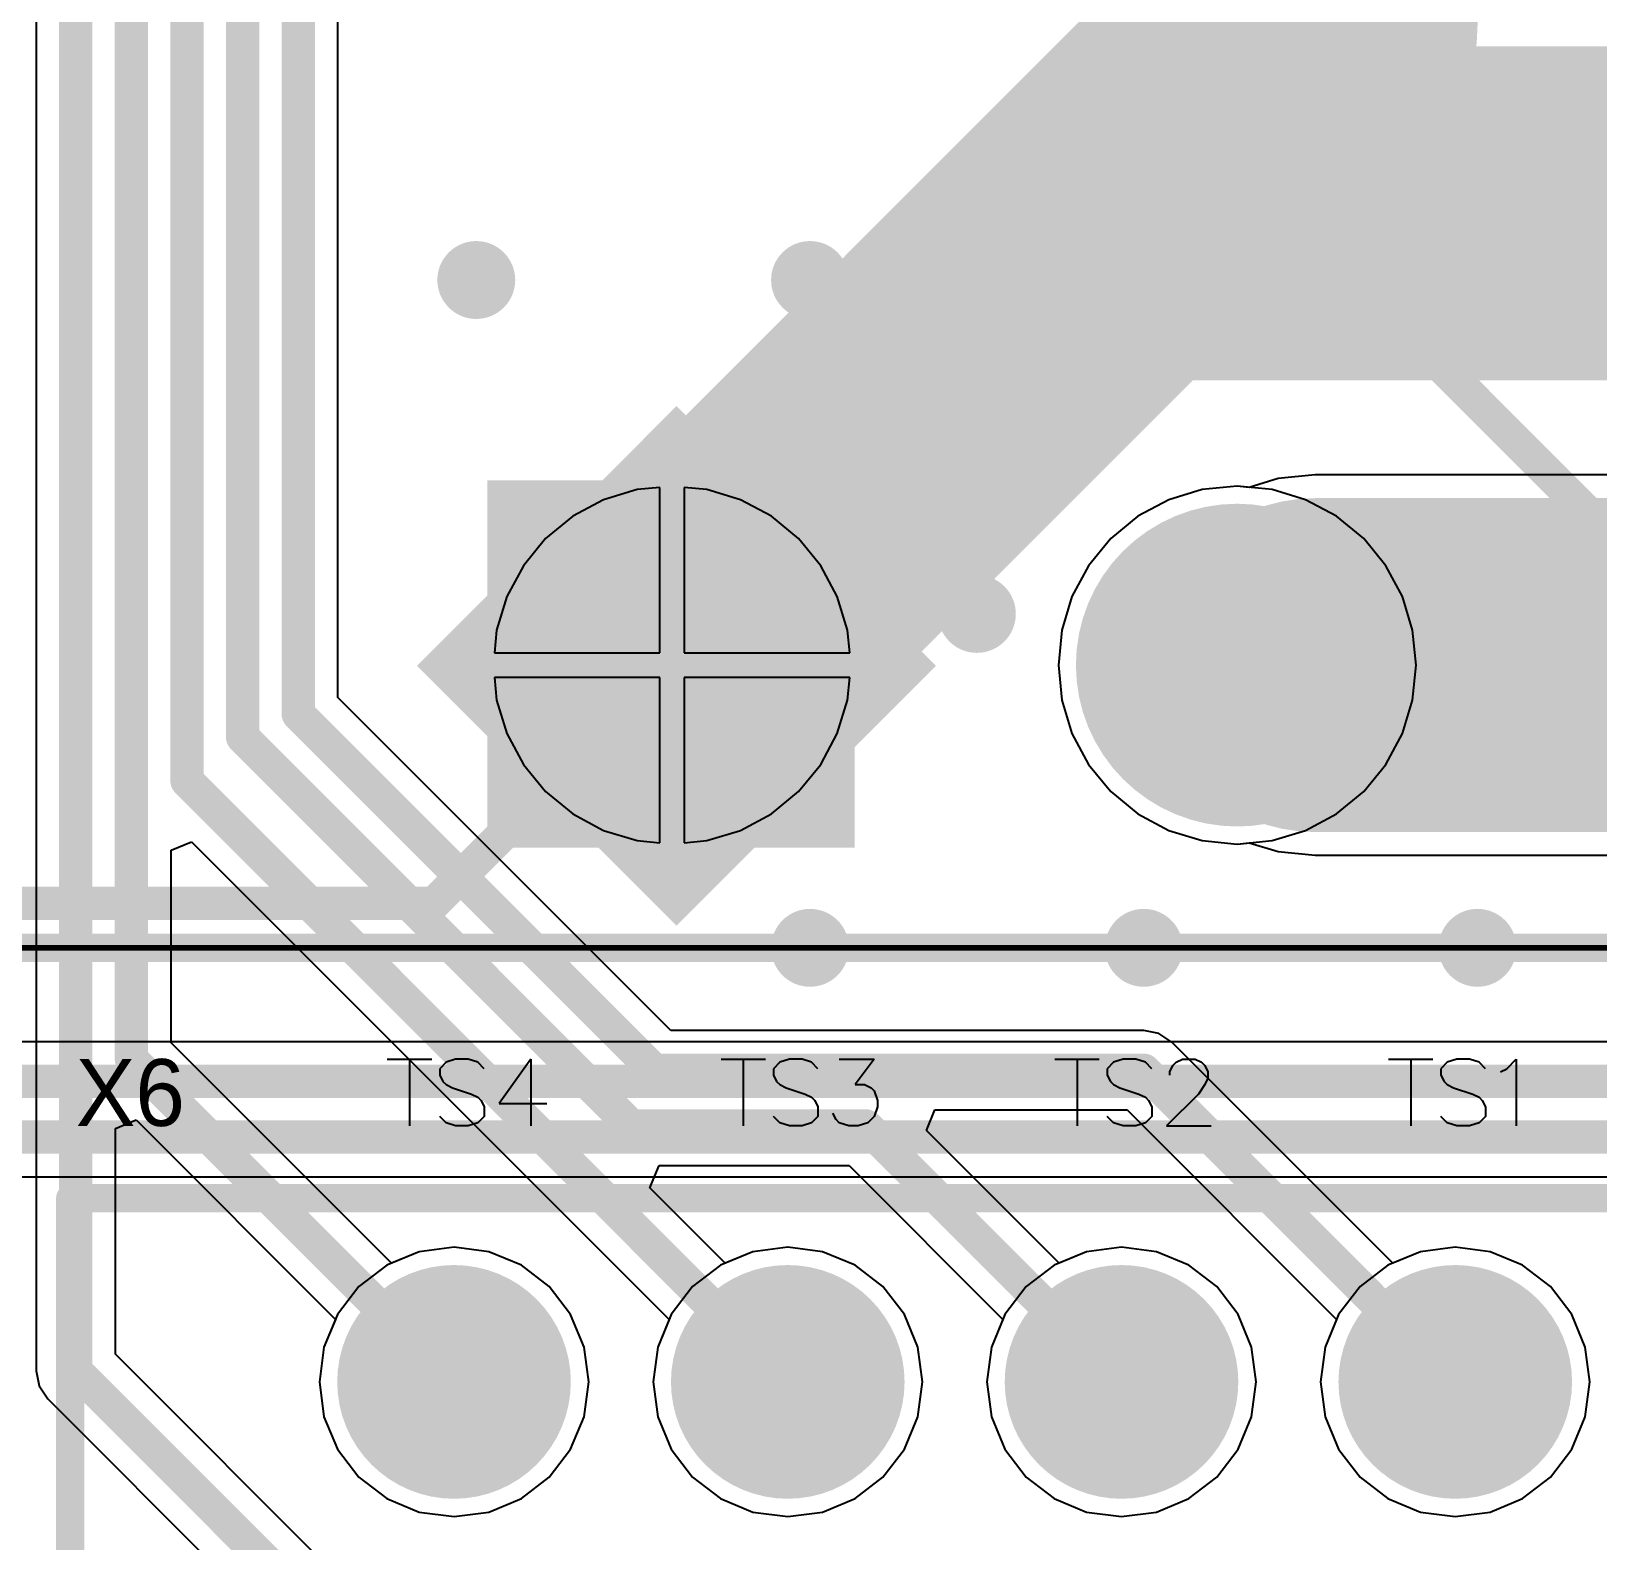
# Model space of a CAD drawing. Header units: millimetres. Extents: x 59 to 152, y 30 to 146.
# Drawn here: x 79 to 93.08, y 50.67 to 64.23 of the extents above; entities that cross this region are included whole.
import ezdxf

# ---------------------------------------------------------------- set-up
doc = ezdxf.new("R2010")
doc.units = ezdxf.units.MM
for name, color, linetype in [('BottomLayer', 5, 'Continuous'), ('BottomSolder', 6, 'Continuous'), ('Mechanical1', 6, 'Continuous'), ('Mechanical15', 56, 'Continuous'), ('Mechanical2', 216, 'Continuous'), ('MultiLayer', 9, 'Continuous'), ('PadHoleLayer', 156, 'Continuous'), ('TopLayer', 1, 'Continuous'), ('TopOverlay', 2, 'Continuous'), ('TopSolder', 216, 'Continuous'), ('ViaHoleLayer', 16, 'Continuous')]:
    doc.layers.add(name, color=color, linetype=linetype)

# ---------------------------------------------------------------- blocks, each defined once
blk = doc.blocks.new('DCDC_1_1_237')
at = {"layer": 'BottomLayer', "const_width": 1.39999974}
for points in [[(-10.8599986, 2.54, 1), (-9.4600014, 2.54, 1)], [(-10.8599986, -2.54, 1), (-9.4600014, -2.54, 1)]]:
    blk.add_lwpolyline(points, format="xyb", close=True, dxfattribs=at)
at = {"layer": 'BottomSolder', "const_width": 1.44999964}
for points in [[(-10.88499982, 2.54, 1), (-9.43500018, 2.54, 1)], [(-10.88499982, -2.54, 1), (-9.43500018, -2.54, 1)]]:
    blk.add_lwpolyline(points, format="xyb", close=True, dxfattribs=at)
at = {"layer": 'Mechanical1', "const_width": 0.0499999}
blk.add_lwpolyline([(-12.7, 12.7), (-12.7, -12.7)], dxfattribs=at)
at = {"layer": 'Mechanical15', "const_width": 0.0499999}
blk.add_lwpolyline([(-12.7, 12.7), (-12.7, -12.7)], dxfattribs=at)
at = {"layer": 'Mechanical2', "const_width": 0.0499999}
blk.add_lwpolyline([(-12.7, 12.7), (-12.7, -12.7)], dxfattribs=at)
at = {"layer": 'MultiLayer', "const_width": 1.39999974}
for points in [[(-10.8599986, 2.54, 1), (-9.4600014, 2.54, 1)], [(-10.8599986, -2.54, 1), (-9.4600014, -2.54, 1)]]:
    blk.add_lwpolyline(points, format="xyb", close=True, dxfattribs=at)
at = {"layer": 'PadHoleLayer', "const_width": 0.7499985}
for points in [[(-10.53500052, 2.54, 1), (-9.78499948, 2.54, 1)], [(-10.53500052, -2.54, 1), (-9.78499948, -2.54, 1)]]:
    blk.add_lwpolyline(points, format="xyb", close=True, dxfattribs=at)
at = {"layer": 'TopLayer', "const_width": 1.39999974}
for points in [[(-10.8599986, 2.54, 1), (-9.4600014, 2.54, 1)], [(-10.8599986, -2.54, 1), (-9.4600014, -2.54, 1)]]:
    blk.add_lwpolyline(points, format="xyb", close=True, dxfattribs=at)
at = {"layer": 'TopOverlay', "const_width": 0.254}
blk.add_lwpolyline([(-12.7, 12.7), (-12.7, -12.7)], dxfattribs=at)
at = {"layer": 'TopSolder', "const_width": 1.44999964}
for points in [[(-10.88499982, 2.54, 1), (-9.43500018, 2.54, 1)], [(-10.88499982, -2.54, 1), (-9.43500018, -2.54, 1)]]:
    blk.add_lwpolyline(points, format="xyb", close=True, dxfattribs=at)
blk = doc.blocks.new('M_____F___8_325')
at = {"layer": 'BottomLayer', "const_width": 1.00000054}
for points in [[(-5.00000016, 0, 1), (-4.00000216, 0, 1)], [(-1.99999854, 0, 1), (-1.00000054, 0, 1)], [(1.00000054, 0, 1), (1.99999854, 0, 1)], [(3.99999962, 0, 1), (4.999997619999999, 0, 1)]]:
    blk.add_lwpolyline(points, format="xyb", close=True, dxfattribs=at)
at = {"layer": 'BottomSolder', "const_width": 1.05000044}
for points in [[(-5.02500138, 0, 1), (-3.97500094, 0, 1)], [(-2.02499976, 0, 1), (-0.9749993199999999, 0, 1)], [(0.9749993199999999, 0, 1), (2.02499976, 0, 1)], [(3.9749984, 0, 1), (5.024998839999999, 0, 1)]]:
    blk.add_lwpolyline(points, format="xyb", close=True, dxfattribs=at)
at = {"layer": 'MultiLayer', "const_width": 1.00000054}
for points in [[(-5.00000016, 0, 1), (-4.00000216, 0, 1)], [(-1.99999854, 0, 1), (-1.00000054, 0, 1)], [(1.00000054, 0, 1), (1.99999854, 0, 1)], [(3.99999962, 0, 1), (4.999997619999999, 0, 1)]]:
    blk.add_lwpolyline(points, format="xyb", close=True, dxfattribs=at)
at = {"layer": 'PadHoleLayer', "const_width": 0.7999984}
for points in [[(-4.90000036, 0, 1), (-4.10000196, 0, 1)], [(-1.89999874, 0, 1), (-1.10000034, 0, 1)], [(1.10000034, 0, 1), (1.89999874, 0, 1)], [(4.09999942, 0, 1), (4.899997819999999, 0, 1)]]:
    blk.add_lwpolyline(points, format="xyb", close=True, dxfattribs=at)
at = {"layer": 'TopLayer', "const_width": 1.00000054}
for points in [[(-5.00000016, 0, 1), (-4.00000216, 0, 1)], [(-1.99999854, 0, 1), (-1.00000054, 0, 1)], [(1.00000054, 0, 1), (1.99999854, 0, 1)], [(3.99999962, 0, 1), (4.999997619999999, 0, 1)]]:
    blk.add_lwpolyline(points, format="xyb", close=True, dxfattribs=at)
at = {"layer": 'TopOverlay', "const_width": 0.254}
for points in [[(-7.94999934, -11.99999886), (-7.94999934, 1.64999924)], [(-7.94999934, 1.64999924), (7.799999639999999, 1.64999924)]]:
    blk.add_lwpolyline(points, dxfattribs=at)
at = {"layer": 'TopOverlay', "const_width": 0.127}
blk.add_lwpolyline([(-8.01349934, 1.64999924, 1), (-7.886499339999999, 1.64999924, 1)], format="xyb", close=True, dxfattribs=at)
blk.add_lwpolyline([(-8.01349934, 1.64999924, 1), (-7.886499339999999, 1.64999924, 1)], format="xyb", close=True, dxfattribs=at)
at = {"layer": 'TopSolder', "const_width": 1.05000044}
for points in [[(-5.02500138, 0, 1), (-3.97500094, 0, 1)], [(-2.02499976, 0, 1), (-0.9749993199999999, 0, 1)], [(0.9749993199999999, 0, 1), (2.02499976, 0, 1)], [(3.9749984, 0, 1), (5.024998839999999, 0, 1)]]:
    blk.add_lwpolyline(points, format="xyb", close=True, dxfattribs=at)

msp = doc.modelspace()

# ---------------------------------------------------------------- linework, layer by layer
at = {"layer": 'BottomLayer'}
for p, q in [((81.75685706, 58.24781594), (81.75685706, 70.52132707999999)), ((79.04314391999999, 69.5450857), (79.04314391999999, 52.19999974)), ((84.65000341999999, 60.13690792), (84.44634622, 60.11684954)), ((84.65000341999999, 58.649997), (84.65000341999999, 60.13690792)), ((85.0736551, 60.11684954), (84.87000298, 60.13690792)), ((84.87000298, 60.13690792), (84.87000298, 58.649997)), ((89.84000066, 60.14774102), (89.52634622, 60.11684954)), ((90.1536551, 60.11684954), (89.84000066, 60.14774102)), ((84.14474408, 60.02535873999999), (83.8667868, 59.87678652)), ((84.44634622, 60.11684954), (84.14474408, 60.02535873999999)), ((85.37525724, 60.02535873999999), (85.0736551, 60.11684954)), ((85.65321451999999, 59.87678652), (85.37525724, 60.02535873999999)), ((89.22474408, 60.02535873999999), (88.9467868, 59.87678652)), ((89.52634622, 60.11684954), (89.22474408, 60.02535873999999)), ((90.45525724, 60.02535873999999), (90.1536551, 60.11684954)), ((90.73321451999999, 59.87678652), (90.45525724, 60.02535873999999)), ((83.8667868, 59.87678652), (83.62315507999999, 59.67684534)), ((85.89684624, 59.67684534), (85.65321451999999, 59.87678652)), ((88.9467868, 59.87678652), (88.70315508, 59.67684534)), ((90.97684624, 59.67684534), (90.73321451999999, 59.87678652)), ((83.62315507999999, 59.67684534), (83.4232139, 59.43321362)), ((86.09678742, 59.43321362), (85.89684624, 59.67684534)), ((88.70315508, 59.67684534), (88.50321389999999, 59.43321362)), ((91.17678742, 59.43321362), (90.97684624, 59.67684534)), ((83.4232139, 59.43321362), (83.27464168, 59.15525633999999)), ((86.24535963999999, 59.15525633999999), (86.09678742, 59.43321362)), ((88.50321389999999, 59.43321362), (88.35464168, 59.15525633999999)), ((91.32535963999999, 59.15525633999999), (91.17678742, 59.43321362)), ((83.27464168, 59.15525633999999), (83.18315088, 58.85365419999999)), ((86.33685043999999, 58.85365419999999), (86.24535963999999, 59.15525633999999)), ((88.35464168, 59.15525633999999), (88.26315088, 58.85365419999999)), ((91.41685043999999, 58.85365419999999), (91.32535963999999, 59.15525633999999)), ((83.18315088, 58.85365419999999), (83.16309249999999, 58.649997)), ((86.35690882, 58.649997), (86.33685043999999, 58.85365419999999)), ((88.26315088, 58.85365419999999), (88.23225939999999, 58.53999975999999)), ((91.44774192, 58.53999975999999), (91.41685043999999, 58.85365419999999)), ((83.16309249999999, 58.649997), (84.65000341999999, 58.649997)), ((84.87000298, 58.649997), (86.35690882, 58.649997)), ((88.23225939999999, 58.53999975999999), (88.26315088, 58.22634532)), ((91.41685043999999, 58.22634532), (91.44774192, 58.53999975999999)), ((84.65000341999999, 58.42999743999999), (83.16309249999999, 58.42999743999999)), ((83.16309249999999, 58.42999743999999), (83.18315088, 58.22634532)), ((84.65000341999999, 56.9430916), (84.65000341999999, 58.42999743999999)), ((86.35690882, 58.42999743999999), (84.87000298, 58.42999743999999)), ((84.87000298, 58.42999743999999), (84.87000298, 56.9430916)), ((86.33685043999999, 58.22634532), (86.35690882, 58.42999743999999)), ((84.74781628, 55.25685671999999), (81.75685706, 58.24781594)), ((83.18315088, 58.22634532), (83.27464168, 57.92474318)), ((86.24535963999999, 57.92474318), (86.33685043999999, 58.22634532)), ((88.26315088, 58.22634532), (88.35464168, 57.92474318)), ((91.32535963999999, 57.92474318), (91.41685043999999, 58.22634532)), ((83.27464168, 57.92474318), (83.4232139, 57.6467859)), ((86.09678742, 57.6467859), (86.24535963999999, 57.92474318)), ((88.35464168, 57.92474318), (88.50321389999999, 57.6467859)), ((91.17678742, 57.6467859), (91.32535963999999, 57.92474318)), ((83.4232139, 57.6467859), (83.62315507999999, 57.40315417999999)), ((85.89684624, 57.40315417999999), (86.09678742, 57.6467859)), ((88.50321389999999, 57.6467859), (88.70315508, 57.40315417999999)), ((90.97684624, 57.40315417999999), (91.17678742, 57.6467859)), ((83.62315507999999, 57.40315417999999), (83.8667868, 57.203213)), ((85.65321451999999, 57.203213), (85.89684624, 57.40315417999999)), ((88.70315508, 57.40315417999999), (88.9467868, 57.203213)), ((90.73321451999999, 57.203213), (90.97684624, 57.40315417999999)), ((83.8667868, 57.203213), (84.14474408, 57.05464078)), ((85.37525724, 57.05464078), (85.65321451999999, 57.203213)), ((88.9467868, 57.203213), (89.22474408, 57.05464078)), ((90.45525724, 57.05464078), (90.73321451999999, 57.203213)), ((84.14474408, 57.05464078), (84.44634622, 56.96314998)), ((85.0736551, 56.96314998), (85.37525724, 57.05464078)), ((89.22474408, 57.05464078), (89.52634622, 56.96314998)), ((90.1536551, 56.96314998), (90.45525724, 57.05464078)), ((80.25685752, 56.87715828), (80.4416349, 56.95369356)), ((80.4416349, 56.95369356), (84.73374468, 52.66158377999999)), ((84.44634622, 56.96314998), (84.65000341999999, 56.9430916)), ((84.87000298, 56.9430916), (85.0736551, 56.96314998)), ((89.52634622, 56.96314998), (89.84000066, 56.9322585)), ((89.84000066, 56.9322585), (90.1536551, 56.96314998)), ((80.25685752, 55.14781452), (80.25685752, 56.87715828)), ((88.9999998, 55.25685671999999), (84.74781628, 55.25685671999999)), ((89.1365629, 55.22969141999999), (88.9999998, 55.25685671999999)), ((89.2523361, 55.15233572), (89.1365629, 55.22969141999999)), ((82.23841566, 53.16625638), (80.25685752, 55.14781452)), ((91.23841544, 53.16625638), (89.2523361, 55.15233572)), ((87.046308, 54.35836474), (87.12284328, 54.54314212)), ((87.12284328, 54.54314212), (88.85218449999999, 54.54314212)), ((88.85218449999999, 54.54314212), (90.73374283999999, 52.66158377999999)), ((79.75685852, 54.37715566), (79.9416359, 54.45369093999999)), ((79.75685852, 52.34781504), (79.75685852, 54.37715566)), ((79.9416359, 54.45369093999999), (81.73374306, 52.66158377999999)), ((88.23841635999999, 53.16625638), (87.046308, 54.35836474)), ((84.56153014, 53.84314352), (84.64437477999999, 54.04314312)), ((84.64437477999999, 54.04314312), (86.35218442, 54.04314312)), ((86.35218442, 54.04314312), (87.73374376, 52.66158377999999)), ((85.23841728, 53.16625638), (84.56153014, 53.84314352)), ((82.48673622, 53.26911368), (82.23841566, 53.16625638)), ((82.7999995, 53.31035566), (82.48673622, 53.26911368)), ((83.11326278, 53.26911368), (82.7999995, 53.31035566)), ((83.40517736, 53.14819952), (83.11326278, 53.26911368)), ((85.48673783999999, 53.26911368), (85.23841728, 53.16625638)), ((85.80000111999999, 53.31035566), (85.48673783999999, 53.26911368)), ((86.11326439999999, 53.26911368), (85.80000111999999, 53.31035566)), ((86.40517897999999, 53.14819952), (86.11326439999999, 53.26911368)), ((88.48673692, 53.26911368), (88.23841635999999, 53.16625638)), ((88.8000002, 53.31035566), (88.48673692, 53.26911368)), ((89.11326348, 53.26911368), (88.8000002, 53.31035566)), ((89.40517806, 53.14819952), (89.11326348, 53.26911368)), ((91.486736, 53.26911368), (91.23841544, 53.16625638)), ((91.79999928, 53.31035566), (91.486736, 53.26911368)), ((92.11326256, 53.26911368), (91.79999928, 53.31035566)), ((92.40517713999999, 53.14819952), (92.11326256, 53.26911368)), ((83.65584996, 52.9558504), (83.40517736, 53.14819952)), ((86.65585157999999, 52.9558504), (86.40517897999999, 53.14819952)), ((89.65585066, 52.9558504), (89.40517806, 53.14819952)), ((92.65584974, 52.9558504), (92.40517713999999, 53.14819952)), ((83.84819908, 52.70517779999999), (83.65584996, 52.9558504)), ((86.84820069999999, 52.70517779999999), (86.65585157999999, 52.9558504)), ((89.84819978, 52.70517779999999), (89.65585066, 52.9558504)), ((92.84819886, 52.70517779999999), (92.65584974, 52.9558504)), ((81.73374306, 52.66158377999999), (81.63088576, 52.41326322)), ((83.96911324, 52.41326322), (83.84819908, 52.70517779999999)), ((84.73374468, 52.66158377999999), (84.63088737999999, 52.41326322)), ((86.96911485999999, 52.41326322), (86.84820069999999, 52.70517779999999)), ((87.73374376, 52.66158377999999), (87.63088646, 52.41326322)), ((89.96911394, 52.41326322), (89.84819978, 52.70517779999999)), ((90.73374283999999, 52.66158377999999), (90.63088554, 52.41326322)), ((92.96911302, 52.41326322), (92.84819886, 52.70517779999999)), ((81.63088576, 52.41326322), (81.58964377999999, 52.09999994)), ((84.01035522, 52.09999994), (83.96911324, 52.41326322)), ((84.63088737999999, 52.41326322), (84.5896454, 52.09999994)), ((87.01035684, 52.09999994), (86.96911485999999, 52.41326322)), ((87.63088646, 52.41326322), (87.58964447999999, 52.09999994)), ((90.01035592, 52.09999994), (89.96911394, 52.41326322)), ((90.63088554, 52.41326322), (90.58964356, 52.09999994)), ((93.01035499999999, 52.09999994), (92.96911302, 52.41326322)), ((82.05995779999999, 50.04471576), (79.75685852, 52.34781504)), ((79.04314391999999, 52.19999974), (79.07030922, 52.06343664)), ((81.58964377999999, 52.09999994), (81.63088576, 51.78673666)), ((83.96911324, 51.78673666), (84.01035522, 52.09999994)), ((84.5896454, 52.09999994), (84.63088737999999, 51.78673666)), ((86.96911485999999, 51.78673666), (87.01035684, 52.09999994)), ((87.58964447999999, 52.09999994), (87.63088646, 51.78673666)), ((89.96911394, 51.78673666), (90.01035592, 52.09999994)), ((90.58964356, 52.09999994), (90.63088554, 51.78673666)), ((92.96911302, 51.78673666), (93.01035499999999, 52.09999994)), ((79.07030922, 52.06343664), (79.14766492, 51.94766344)), ((79.14766492, 51.94766344), (81.64587429999999, 49.44945406)), ((81.63088576, 51.78673666), (81.75179992, 51.49482208)), ((83.84819908, 51.49482208), (83.96911324, 51.78673666)), ((84.63088737999999, 51.78673666), (84.75180153999999, 51.49482208)), ((86.84820069999999, 51.49482208), (86.96911485999999, 51.78673666)), ((87.63088646, 51.78673666), (87.75180062, 51.49482208)), ((89.84819978, 51.49482208), (89.96911394, 51.78673666)), ((90.63088554, 51.78673666), (90.75179969999999, 51.49482208)), ((92.84819886, 51.49482208), (92.96911302, 51.78673666)), ((81.75179992, 51.49482208), (81.94414904, 51.24414948)), ((83.65584996, 51.24414948), (83.84819908, 51.49482208)), ((84.75180153999999, 51.49482208), (84.94415065999999, 51.24414948)), ((86.65585157999999, 51.24414948), (86.84820069999999, 51.49482208)), ((87.75180062, 51.49482208), (87.94414974, 51.24414948)), ((89.65585066, 51.24414948), (89.84819978, 51.49482208)), ((90.75179969999999, 51.49482208), (90.94414882, 51.24414948)), ((92.65584974, 51.24414948), (92.84819886, 51.49482208)), ((81.94414904, 51.24414948), (82.19482164, 51.05180035999999)), ((83.40517736, 51.05180035999999), (83.65584996, 51.24414948)), ((84.94415065999999, 51.24414948), (85.19482325999999, 51.05180035999999)), ((86.40517897999999, 51.05180035999999), (86.65585157999999, 51.24414948)), ((87.94414974, 51.24414948), (88.19482234, 51.05180035999999)), ((89.40517806, 51.05180035999999), (89.65585066, 51.24414948)), ((90.94414882, 51.24414948), (91.19482142, 51.05180035999999)), ((92.40517713999999, 51.05180035999999), (92.65584974, 51.24414948)), ((82.19482164, 51.05180035999999), (82.48673622, 50.9308862)), ((83.11326278, 50.9308862), (83.40517736, 51.05180035999999)), ((85.19482325999999, 51.05180035999999), (85.48673783999999, 50.9308862)), ((86.11326439999999, 50.9308862), (86.40517897999999, 51.05180035999999)), ((88.19482234, 51.05180035999999), (88.48673692, 50.9308862)), ((89.11326348, 50.9308862), (89.40517806, 51.05180035999999)), ((91.19482142, 51.05180035999999), (91.486736, 50.9308862)), ((92.11326256, 50.9308862), (92.40517713999999, 51.05180035999999)), ((82.48673622, 50.9308862), (82.7999995, 50.88964421999999)), ((82.7999995, 50.88964421999999), (83.11326278, 50.9308862)), ((85.48673783999999, 50.9308862), (85.80000111999999, 50.88964421999999)), ((85.80000111999999, 50.88964421999999), (86.11326439999999, 50.9308862)), ((88.48673692, 50.9308862), (88.8000002, 50.88964421999999)), ((88.8000002, 50.88964421999999), (89.11326348, 50.9308862)), ((91.486736, 50.9308862), (91.79999928, 50.88964421999999)), ((91.79999928, 50.88964421999999), (92.11326256, 50.9308862))]:
    msp.add_line(p, q, dxfattribs=at)
for points, const_width in [([(90.49999933999999, 64.27999844), (90.49999933999999, 80.47233587999999)], 2.99999908), ([(81.39999976, 58.10000064), (81.39999976, 70.52132707999999)], 0.2999994), ([(80.90000076, 57.89289411999999), (80.90000076, 70.31422056)], 0.2999994), ([(80.39999922, 57.50000184), (80.39999922, 70.1071115)], 0.2999994), ([(79.90000022, 54.99999922), (79.90000022, 69.90000497999999)], 0.2999994), ([(79.40000122, 52.19999974), (79.40000122, 69.69290099999999)], 0.2999994), ([(88.86000007999999, 62.63999918), (90.49999933999999, 64.27999844)], 2.99999908), ([(84.76000065999999, 58.53999975999999), (88.86000007999999, 62.63999918)], 2.99999908), ([(88.86000007999999, 62.63999918), (90.26000236, 62.63999918)], 0.2999994), ([(90.26000236, 62.63999918), (95.10000029999999, 57.80000124)], 0.2999994), ([(81.39999976, 58.10000064), (84.60000097999999, 54.89999942)], 0.2999994), ([(80.90000076, 57.89289411999999), (84.39289446, 54.40000042)], 0.2999994), ([(80.39999922, 57.50000184), (85.80000111999999, 52.09999994)], 0.2999994), ([(79.90000022, 54.99999922), (82.7999995, 52.09999994)], 0.2999994), ([(84.60000097999999, 54.89999942), (88.9999998, 54.89999942)], 0.2999994), ([(88.9999998, 54.89999942), (91.79999928, 52.09999994)], 0.2999994), ([(84.39289446, 54.40000042), (86.49999971999999, 54.40000042)], 0.2999994), ([(86.49999971999999, 54.40000042), (88.8000002, 52.09999994)], 0.2999994), ([(79.40000122, 52.19999974), (82.5000001, 49.10000085999999)], 0.2999994)]:
    msp.add_lwpolyline(points, dxfattribs=dict(at, const_width=const_width))
for points, const_width in [([(89.75000084, 64.27999844, 1), (91.24999783999999, 64.27999844, 1)], 1.49999954), ([(89.75000084, 64.27999844, 1), (91.24999783999999, 64.27999844, 1)], 1.49999954), ([(88.11000157999999, 62.63999918, 1), (89.60999858, 62.63999918, 1)], 1.49999954), ([(88.11000157999999, 62.63999918, 1), (89.60999858, 62.63999918, 1)], 1.49999954), ([(88.78500149999999, 62.63999918, 1), (88.93499865999999, 62.63999918, 1)], 0.1499997), ([(90.18500377999999, 62.63999918, 1), (90.33500094, 62.63999918, 1)], 0.1499997), ([(90.18500377999999, 62.63999918, 1), (90.33500094, 62.63999918, 1)], 0.1499997), ([(82.84997654, 61.99998268, 1), (83.14997593999999, 61.99998268, 1)], 0.2999994), ([(85.84997562, 61.99998268, 1), (86.14997502, 61.99998268, 1)], 0.2999994), ([(88.84997469999999, 61.99998268, 1), (89.1499741, 61.99998268, 1)], 0.2999994), ([(91.84997378, 61.99998268, 1), (92.14997317999999, 61.99998268, 1)], 0.2999994), ([(84.01000216, 58.53999975999999, 1), (85.50999915999999, 58.53999975999999, 1)], 1.49999954), ([(87.34997516, 58.9999836, 1), (87.64997455999999, 58.9999836, 1)], 0.2999994), ([(81.32500118, 58.10000064, 1), (81.47499834, 58.10000064, 1)], 0.1499997), ([(81.32500118, 58.10000064, 1), (81.47499834, 58.10000064, 1)], 0.1499997), ([(80.82500218, 57.89289411999999, 1), (80.97499934, 57.89289411999999, 1)], 0.1499997), ([(80.82500218, 57.89289411999999, 1), (80.97499934, 57.89289411999999, 1)], 0.1499997), ([(80.32500064, 57.50000184, 1), (80.4749978, 57.50000184, 1)], 0.1499997), ([(80.32500064, 57.50000184, 1), (80.4749978, 57.50000184, 1)], 0.1499997), ([(85.84997562, 55.99998452, 1), (86.14997502, 55.99998452, 1)], 0.2999994), ([(88.84997469999999, 55.99998452, 1), (89.1499741, 55.99998452, 1)], 0.2999994), ([(91.84997378, 55.99998452, 1), (92.14997317999999, 55.99998452, 1)], 0.2999994), ([(79.82500164, 54.99999922, 1), (79.9749988, 54.99999922, 1)], 0.1499997), ([(79.82500164, 54.99999922, 1), (79.9749988, 54.99999922, 1)], 0.1499997), ([(84.52500239999999, 54.89999942, 1), (84.67499955999999, 54.89999942, 1)], 0.1499997), ([(84.52500239999999, 54.89999942, 1), (84.67499955999999, 54.89999942, 1)], 0.1499997), ([(88.92500122, 54.89999942, 1), (89.07499838, 54.89999942, 1)], 0.1499997), ([(88.92500122, 54.89999942, 1), (89.07499838, 54.89999942, 1)], 0.1499997), ([(84.31789588, 54.40000042, 1), (84.46789303999999, 54.40000042, 1)], 0.1499997), ([(84.31789588, 54.40000042, 1), (84.46789303999999, 54.40000042, 1)], 0.1499997), ([(86.42500113999999, 54.40000042, 1), (86.57499829999999, 54.40000042, 1)], 0.1499997), ([(86.42500113999999, 54.40000042, 1), (86.57499829999999, 54.40000042, 1)], 0.1499997), ([(79.32500264, 52.19999974, 1), (79.47499979999999, 52.19999974, 1)], 0.1499997), ([(79.32500264, 52.19999974, 1), (79.47499979999999, 52.19999974, 1)], 0.1499997), ([(82.72500092, 52.09999994, 1), (82.87499808, 52.09999994, 1)], 0.1499997), ([(85.72500253999999, 52.09999994, 1), (85.87499969999999, 52.09999994, 1)], 0.1499997), ([(88.72500162, 52.09999994, 1), (88.87499878, 52.09999994, 1)], 0.1499997), ([(91.7250007, 52.09999994, 1), (91.87499786, 52.09999994, 1)], 0.1499997)]:
    msp.add_lwpolyline(points, format="xyb", close=True, dxfattribs=dict(at, const_width=const_width))
msp.add_solid([(82.46653814, 58.53344402), (84.79999803999999, 56.19999936), (84.7999828, 60.86690392), (87.13344269999999, 58.53345925999999)], dxfattribs=at)
at = {"layer": 'BottomSolder', "const_width": 0.3499993}
for points in [[(82.82497785999999, 61.99998268, 1), (83.17497462, 61.99998268, 1)], [(85.82497694, 61.99998268, 1), (86.1749737, 61.99998268, 1)], [(88.82497602, 61.99998268, 1), (89.17497277999999, 61.99998268, 1)], [(91.82497509999999, 61.99998268, 1), (92.17497186, 61.99998268, 1)], [(87.32497647999999, 58.9999836, 1), (87.67497324, 58.9999836, 1)], [(85.82497694, 55.99998452, 1), (86.1749737, 55.99998452, 1)], [(88.82497602, 55.99998452, 1), (89.17497277999999, 55.99998452, 1)], [(91.82497509999999, 55.99998452, 1), (92.17497186, 55.99998452, 1)]]:
    msp.add_lwpolyline(points, format="xyb", close=True, dxfattribs=at)
at = {"layer": 'MultiLayer', "const_width": 0.2999994}
for points in [[(82.84997654, 61.99998268, 1), (83.14997593999999, 61.99998268, 1)], [(85.84997562, 61.99998268, 1), (86.14997502, 61.99998268, 1)], [(88.84997469999999, 61.99998268, 1), (89.1499741, 61.99998268, 1)], [(91.84997378, 61.99998268, 1), (92.14997317999999, 61.99998268, 1)], [(87.34997516, 58.9999836, 1), (87.64997455999999, 58.9999836, 1)], [(85.84997562, 55.99998452, 1), (86.14997502, 55.99998452, 1)], [(88.84997469999999, 55.99998452, 1), (89.1499741, 55.99998452, 1)], [(91.84997378, 55.99998452, 1), (92.14997317999999, 55.99998452, 1)]]:
    msp.add_lwpolyline(points, format="xyb", close=True, dxfattribs=at)
at = {"layer": 'TopLayer'}
for p, q in [((84.65000341999999, 60.13690792), (84.44634622, 60.11684954)), ((84.65000341999999, 58.649997), (84.65000341999999, 60.13690792)), ((85.0736551, 60.11684954), (84.87000298, 60.13690792)), ((84.87000298, 60.13690792), (84.87000298, 58.649997)), ((89.84000066, 60.14774102), (89.52634622, 60.11684954)), ((89.94847644, 60.13705778), (89.84000066, 60.14774102)), ((90.20674109999999, 60.21540153999999), (89.94847644, 60.13705778)), ((90.53999926, 60.24822342), (90.20674109999999, 60.21540153999999)), ((96.43451884, 60.24822342), (90.53999926, 60.24822342)), ((84.14474408, 60.02535873999999), (83.8667868, 59.87678652)), ((84.44634622, 60.11684954), (84.14474408, 60.02535873999999)), ((85.37525724, 60.02535873999999), (85.0736551, 60.11684954)), ((85.65321451999999, 59.87678652), (85.37525724, 60.02535873999999)), ((89.22474408, 60.02535873999999), (88.9467868, 59.87678652)), ((89.52634622, 60.11684954), (89.22474408, 60.02535873999999)), ((83.8667868, 59.87678652), (83.62315507999999, 59.67684534)), ((85.89684624, 59.67684534), (85.65321451999999, 59.87678652)), ((88.9467868, 59.87678652), (88.70315508, 59.67684534)), ((83.62315507999999, 59.67684534), (83.4232139, 59.43321362)), ((86.09678742, 59.43321362), (85.89684624, 59.67684534)), ((88.70315508, 59.67684534), (88.50321389999999, 59.43321362)), ((83.4232139, 59.43321362), (83.27464168, 59.15525633999999)), ((86.24535963999999, 59.15525633999999), (86.09678742, 59.43321362)), ((88.50321389999999, 59.43321362), (88.35464168, 59.15525633999999)), ((83.27464168, 59.15525633999999), (83.18315088, 58.85365419999999)), ((86.33685043999999, 58.85365419999999), (86.24535963999999, 59.15525633999999)), ((88.35464168, 59.15525633999999), (88.26315088, 58.85365419999999)), ((83.18315088, 58.85365419999999), (83.16309249999999, 58.649997)), ((86.35690882, 58.649997), (86.33685043999999, 58.85365419999999)), ((88.26315088, 58.85365419999999), (88.23225939999999, 58.53999975999999)), ((83.16309249999999, 58.649997), (84.65000341999999, 58.649997)), ((84.87000298, 58.649997), (86.35690882, 58.649997)), ((88.23225939999999, 58.53999975999999), (88.26315088, 58.22634532)), ((84.65000341999999, 58.42999743999999), (83.16309249999999, 58.42999743999999)), ((83.16309249999999, 58.42999743999999), (83.18315088, 58.22634532)), ((84.65000341999999, 56.9430916), (84.65000341999999, 58.42999743999999)), ((86.35690882, 58.42999743999999), (84.87000298, 58.42999743999999)), ((84.87000298, 58.42999743999999), (84.87000298, 56.9430916)), ((86.33685043999999, 58.22634532), (86.35690882, 58.42999743999999)), ((83.18315088, 58.22634532), (83.27464168, 57.92474318)), ((86.24535963999999, 57.92474318), (86.33685043999999, 58.22634532)), ((88.26315088, 58.22634532), (88.35464168, 57.92474318)), ((83.27464168, 57.92474318), (83.4232139, 57.6467859)), ((86.09678742, 57.6467859), (86.24535963999999, 57.92474318)), ((88.35464168, 57.92474318), (88.50321389999999, 57.6467859)), ((83.4232139, 57.6467859), (83.62315507999999, 57.40315417999999)), ((85.89684624, 57.40315417999999), (86.09678742, 57.6467859)), ((88.50321389999999, 57.6467859), (88.70315508, 57.40315417999999)), ((83.62315507999999, 57.40315417999999), (83.8667868, 57.203213)), ((85.65321451999999, 57.203213), (85.89684624, 57.40315417999999)), ((88.70315508, 57.40315417999999), (88.9467868, 57.203213)), ((83.8667868, 57.203213), (84.14474408, 57.05464078)), ((85.37525724, 57.05464078), (85.65321451999999, 57.203213)), ((88.9467868, 57.203213), (89.22474408, 57.05464078)), ((84.14474408, 57.05464078), (84.44634622, 56.96314998)), ((85.0736551, 56.96314998), (85.37525724, 57.05464078)), ((89.22474408, 57.05464078), (89.52634622, 56.96314998)), ((84.44634622, 56.96314998), (84.65000341999999, 56.9430916)), ((84.87000298, 56.9430916), (85.0736551, 56.96314998)), ((89.52634622, 56.96314998), (89.84000066, 56.9322585)), ((89.84000066, 56.9322585), (89.94847644, 56.94294173999999)), ((89.94847644, 56.94294173999999), (90.20674109999999, 56.86459798)), ((90.20674109999999, 56.86459798), (90.53999926, 56.8317761)), ((90.53999926, 56.8317761), (95.72694849999999, 56.8317761)), ((94.5000015, 55.15685692), (77.54781797999999, 55.15685692)), ((77.00000093999999, 53.94314332), (93.85218465999999, 53.94314332)), ((82.48673622, 53.26911368), (82.19482164, 53.14819952)), ((82.7999995, 53.31035566), (82.48673622, 53.26911368)), ((83.11326278, 53.26911368), (82.7999995, 53.31035566)), ((83.40517736, 53.14819952), (83.11326278, 53.26911368)), ((85.48673783999999, 53.26911368), (85.19482325999999, 53.14819952)), ((85.80000111999999, 53.31035566), (85.48673783999999, 53.26911368)), ((86.11326439999999, 53.26911368), (85.80000111999999, 53.31035566)), ((86.40517897999999, 53.14819952), (86.11326439999999, 53.26911368)), ((88.48673692, 53.26911368), (88.19482234, 53.14819952)), ((88.8000002, 53.31035566), (88.48673692, 53.26911368)), ((89.11326348, 53.26911368), (88.8000002, 53.31035566)), ((89.40517806, 53.14819952), (89.11326348, 53.26911368)), ((91.486736, 53.26911368), (91.19482142, 53.14819952)), ((91.79999928, 53.31035566), (91.486736, 53.26911368)), ((92.11326256, 53.26911368), (91.79999928, 53.31035566)), ((92.40517713999999, 53.14819952), (92.11326256, 53.26911368)), ((82.19482164, 53.14819952), (81.94414904, 52.9558504)), ((83.65584996, 52.9558504), (83.40517736, 53.14819952)), ((85.19482325999999, 53.14819952), (84.94415065999999, 52.9558504)), ((86.65585157999999, 52.9558504), (86.40517897999999, 53.14819952)), ((88.19482234, 53.14819952), (87.94414974, 52.9558504)), ((89.65585066, 52.9558504), (89.40517806, 53.14819952)), ((91.19482142, 53.14819952), (90.94414882, 52.9558504)), ((92.65584974, 52.9558504), (92.40517713999999, 53.14819952)), ((81.94414904, 52.9558504), (81.75179992, 52.70517779999999)), ((83.84819908, 52.70517779999999), (83.65584996, 52.9558504)), ((84.94415065999999, 52.9558504), (84.75180153999999, 52.70517779999999)), ((86.84820069999999, 52.70517779999999), (86.65585157999999, 52.9558504)), ((87.94414974, 52.9558504), (87.75180062, 52.70517779999999)), ((89.84819978, 52.70517779999999), (89.65585066, 52.9558504)), ((90.94414882, 52.9558504), (90.75179969999999, 52.70517779999999)), ((92.84819886, 52.70517779999999), (92.65584974, 52.9558504)), ((81.75179992, 52.70517779999999), (81.63088576, 52.41326322)), ((83.96911324, 52.41326322), (83.84819908, 52.70517779999999)), ((84.75180153999999, 52.70517779999999), (84.63088737999999, 52.41326322)), ((86.96911485999999, 52.41326322), (86.84820069999999, 52.70517779999999)), ((87.75180062, 52.70517779999999), (87.63088646, 52.41326322)), ((89.96911394, 52.41326322), (89.84819978, 52.70517779999999)), ((90.75179969999999, 52.70517779999999), (90.63088554, 52.41326322)), ((92.96911302, 52.41326322), (92.84819886, 52.70517779999999)), ((81.63088576, 52.41326322), (81.58964377999999, 52.09999994)), ((84.01035522, 52.09999994), (83.96911324, 52.41326322)), ((84.63088737999999, 52.41326322), (84.5896454, 52.09999994)), ((87.01035684, 52.09999994), (86.96911485999999, 52.41326322)), ((87.63088646, 52.41326322), (87.58964447999999, 52.09999994)), ((90.01035592, 52.09999994), (89.96911394, 52.41326322)), ((90.63088554, 52.41326322), (90.58964356, 52.09999994)), ((93.01035499999999, 52.09999994), (92.96911302, 52.41326322)), ((81.58964377999999, 52.09999994), (81.63088576, 51.78673666)), ((83.96911324, 51.78673666), (84.01035522, 52.09999994)), ((84.5896454, 52.09999994), (84.63088737999999, 51.78673666)), ((86.96911485999999, 51.78673666), (87.01035684, 52.09999994)), ((87.58964447999999, 52.09999994), (87.63088646, 51.78673666)), ((89.96911394, 51.78673666), (90.01035592, 52.09999994)), ((90.58964356, 52.09999994), (90.63088554, 51.78673666)), ((92.96911302, 51.78673666), (93.01035499999999, 52.09999994)), ((81.63088576, 51.78673666), (81.75179992, 51.49482208)), ((83.84819908, 51.49482208), (83.96911324, 51.78673666)), ((84.63088737999999, 51.78673666), (84.75180153999999, 51.49482208)), ((86.84820069999999, 51.49482208), (86.96911485999999, 51.78673666)), ((87.63088646, 51.78673666), (87.75180062, 51.49482208)), ((89.84819978, 51.49482208), (89.96911394, 51.78673666)), ((90.63088554, 51.78673666), (90.75179969999999, 51.49482208)), ((92.84819886, 51.49482208), (92.96911302, 51.78673666)), ((81.75179992, 51.49482208), (81.94414904, 51.24414948)), ((83.65584996, 51.24414948), (83.84819908, 51.49482208)), ((84.75180153999999, 51.49482208), (84.94415065999999, 51.24414948)), ((86.65585157999999, 51.24414948), (86.84820069999999, 51.49482208)), ((87.75180062, 51.49482208), (87.94414974, 51.24414948)), ((89.65585066, 51.24414948), (89.84819978, 51.49482208)), ((90.75179969999999, 51.49482208), (90.94414882, 51.24414948)), ((92.65584974, 51.24414948), (92.84819886, 51.49482208)), ((81.94414904, 51.24414948), (82.19482164, 51.05180035999999)), ((83.40517736, 51.05180035999999), (83.65584996, 51.24414948)), ((84.94415065999999, 51.24414948), (85.19482325999999, 51.05180035999999)), ((86.40517897999999, 51.05180035999999), (86.65585157999999, 51.24414948)), ((87.94414974, 51.24414948), (88.19482234, 51.05180035999999)), ((89.40517806, 51.05180035999999), (89.65585066, 51.24414948)), ((90.94414882, 51.24414948), (91.19482142, 51.05180035999999)), ((92.40517713999999, 51.05180035999999), (92.65584974, 51.24414948)), ((82.19482164, 51.05180035999999), (82.48673622, 50.9308862)), ((83.11326278, 50.9308862), (83.40517736, 51.05180035999999)), ((85.19482325999999, 51.05180035999999), (85.48673783999999, 50.9308862)), ((86.11326439999999, 50.9308862), (86.40517897999999, 51.05180035999999)), ((88.19482234, 51.05180035999999), (88.48673692, 50.9308862)), ((89.11326348, 50.9308862), (89.40517806, 51.05180035999999)), ((91.19482142, 51.05180035999999), (91.486736, 50.9308862)), ((92.11326256, 50.9308862), (92.40517713999999, 51.05180035999999)), ((82.48673622, 50.9308862), (82.7999995, 50.88964421999999)), ((82.7999995, 50.88964421999999), (83.11326278, 50.9308862)), ((85.48673783999999, 50.9308862), (85.80000111999999, 50.88964421999999)), ((85.80000111999999, 50.88964421999999), (86.11326439999999, 50.9308862)), ((88.48673692, 50.9308862), (88.8000002, 50.88964421999999)), ((88.8000002, 50.88964421999999), (89.11326348, 50.9308862)), ((91.486736, 50.9308862), (91.79999928, 50.88964421999999)), ((91.79999928, 50.88964421999999), (92.11326256, 50.9308862))]:
    msp.add_line(p, q, dxfattribs=at)
for points, const_width in [([(84.76000065999999, 58.53999975999999), (88.82000269999999, 62.60000179999999)], 2.99999908), ([(88.82000269999999, 62.60000179999999), (96.89999669999999, 62.60000179999999)], 2.99999908), ([(90.53999926, 58.53999975999999), (96.43451884, 58.53999975999999)], 2.99999908), ([(82.61999986, 56.39999896), (84.76000065999999, 58.53999975999999)], 0.2999994), ([(76.70000154, 56.39999896), (82.61999986, 56.39999896)], 0.2999994), ([(77.40000268, 54.79999961999999), (94.5000015, 54.79999961999999)], 0.2999994), ([(77.00000093999999, 54.30000062), (93.99999996, 54.30000062)], 0.2999994)]:
    msp.add_lwpolyline(points, dxfattribs=dict(at, const_width=const_width))
for points, const_width in [([(88.0700042, 62.60000179999999, 1), (89.5700012, 62.60000179999999, 1)], 1.49999954), ([(88.0700042, 62.60000179999999, 1), (89.5700012, 62.60000179999999, 1)], 1.49999954), ([(82.84997654, 61.99998268, 1), (83.14997593999999, 61.99998268, 1)], 0.2999994), ([(85.84997562, 61.99998268, 1), (86.14997502, 61.99998268, 1)], 0.2999994), ([(88.84997469999999, 61.99998268, 1), (89.1499741, 61.99998268, 1)], 0.2999994), ([(91.84997378, 61.99998268, 1), (92.14997317999999, 61.99998268, 1)], 0.2999994), ([(84.01000216, 58.53999975999999, 1), (85.50999915999999, 58.53999975999999, 1)], 1.49999954), ([(89.79000076, 58.53999975999999, 1), (91.28999775999999, 58.53999975999999, 1)], 1.49999954), ([(87.34997516, 58.9999836, 1), (87.64997455999999, 58.9999836, 1)], 0.2999994), ([(84.68500207999999, 58.53999975999999, 1), (84.83499924, 58.53999975999999, 1)], 0.1499997), ([(82.54500128, 56.39999896, 1), (82.69499843999999, 56.39999896, 1)], 0.1499997), ([(82.54500128, 56.39999896, 1), (82.69499843999999, 56.39999896, 1)], 0.1499997), ([(85.84997562, 55.99998452, 1), (86.14997502, 55.99998452, 1)], 0.2999994), ([(88.84997469999999, 55.99998452, 1), (89.1499741, 55.99998452, 1)], 0.2999994), ([(91.84997378, 55.99998452, 1), (92.14997317999999, 55.99998452, 1)], 0.2999994)]:
    msp.add_lwpolyline(points, format="xyb", close=True, dxfattribs=dict(at, const_width=const_width))
msp.add_solid([(83.09999889999999, 56.9000005), (86.39999738, 56.9000005), (83.09999889999999, 60.19999898), (86.39999738, 60.19999898)], dxfattribs=at)
at = {"layer": 'TopOverlay'}
for p, q in [((82.20000069999999, 54.99986968), (82.59991353999999, 54.99986968)), ((82.39995712, 54.99986968), (82.39995712, 54.40000042)), ((82.72845785999999, 54.97130483999999), (82.67132817999999, 54.91417516)), ((82.67132817999999, 54.91417516), (82.67132817999999, 54.85704548)), ((82.81415492, 54.99986968), (82.72845785999999, 54.97130483999999)), ((82.92841428, 54.99986968), (82.81415492, 54.99986968)), ((83.01411134, 54.97130483999999), (82.92841428, 54.99986968)), ((83.07124102, 54.91417516), (83.01411134, 54.97130483999999)), ((83.49115128, 54.99986968), (83.20549779999999, 54.59995684)), ((83.49115128, 54.99986968), (83.49115128, 54.40000042)), ((85.20000232, 54.99986968), (85.59991516, 54.99986968)), ((85.39995873999999, 54.99986968), (85.39995873999999, 54.40000042)), ((85.72845948, 54.97130483999999), (85.6713298, 54.91417516)), ((85.6713298, 54.91417516), (85.6713298, 54.85704548)), ((85.81415654, 54.99986968), (85.72845948, 54.97130483999999)), ((85.92841589999999, 54.99986968), (85.81415654, 54.99986968)), ((86.01411295999999, 54.97130483999999), (85.92841589999999, 54.99986968)), ((86.07124264, 54.91417516), (86.01411295999999, 54.97130483999999)), ((86.2626291, 54.99986968), (86.57684741999999, 54.99986968)), ((86.57684741999999, 54.99986968), (86.40545584, 54.77134842)), ((88.20000139999999, 54.99986968), (88.59991423999999, 54.99986968)), ((88.39995782, 54.99986968), (88.39995782, 54.40000042)), ((88.72845855999999, 54.97130483999999), (88.67132887999999, 54.91417516)), ((88.67132887999999, 54.91417516), (88.67132887999999, 54.85704548)), ((88.81415562, 54.99986968), (88.72845855999999, 54.97130483999999)), ((88.92841498, 54.99986968), (88.81415562, 54.99986968)), ((89.01411204, 54.97130483999999), (88.92841498, 54.99986968)), ((89.07124171999999, 54.91417516), (89.01411204, 54.97130483999999)), ((89.23406333999999, 54.88561032), (89.26262818, 54.94273999999999)), ((89.26262818, 54.94273999999999), (89.29119302, 54.97130483999999)), ((89.29119302, 54.97130483999999), (89.34832524, 54.99986968)), ((89.34832524, 54.99986968), (89.4625846, 54.99986968)), ((89.4625846, 54.99986968), (89.51971682, 54.97130483999999)), ((89.51971682, 54.97130483999999), (89.54828166, 54.94273999999999)), ((89.54828166, 54.94273999999999), (89.5768465, 54.88561032)), ((91.20000048, 54.99986968), (91.59991332, 54.99986968)), ((91.39995689999999, 54.99986968), (91.39995689999999, 54.40000042)), ((91.72845763999999, 54.97130483999999), (91.67132796, 54.91417516)), ((91.67132796, 54.91417516), (91.67132796, 54.85704548)), ((91.81415469999999, 54.99986968), (91.72845763999999, 54.97130483999999)), ((91.92841406, 54.99986968), (91.81415469999999, 54.99986968)), ((92.01411112, 54.97130483999999), (91.92841406, 54.99986968)), ((92.0712408, 54.91417516), (92.01411112, 54.97130483999999)), ((92.20549758, 54.88561032), (92.26262725999999, 54.91417516)), ((92.26262725999999, 54.91417516), (92.34832431999999, 54.99986968)), ((92.34832431999999, 54.99986968), (92.34832431999999, 54.40000042)), ((82.67132817999999, 54.85704548), (82.69989301999999, 54.79991326)), ((82.69989301999999, 54.79991326), (82.72845785999999, 54.77134842)), ((82.72845785999999, 54.77134842), (82.78559007999999, 54.74278357999999)), ((85.6713298, 54.85704548), (85.69989464, 54.79991326)), ((85.69989464, 54.79991326), (85.72845948, 54.77134842)), ((85.72845948, 54.77134842), (85.7855917, 54.74278357999999)), ((86.40545584, 54.77134842), (86.49115289999999, 54.77134842)), ((86.49115289999999, 54.77134842), (86.54828257999999, 54.74278357999999)), ((88.67132887999999, 54.85704548), (88.69989371999999, 54.79991326)), ((88.69989371999999, 54.79991326), (88.72845855999999, 54.77134842)), ((88.72845855999999, 54.77134842), (88.78559077999999, 54.74278357999999)), ((89.23406333999999, 54.85704548), (89.23406333999999, 54.88561032)), ((89.54828166, 54.77134842), (89.49115198, 54.6856539)), ((89.5768465, 54.8284781), (89.54828166, 54.77134842)), ((89.5768465, 54.88561032), (89.5768465, 54.8284781)), ((91.67132796, 54.85704548), (91.6998928, 54.79991326)), ((91.6998928, 54.79991326), (91.72845763999999, 54.77134842)), ((91.72845763999999, 54.77134842), (91.78558986, 54.74278357999999)), ((82.78559007999999, 54.74278357999999), (82.95698166, 54.6856539)), ((82.95698166, 54.6856539), (83.01411134, 54.65708652)), ((83.01411134, 54.65708652), (83.04267618, 54.62852168)), ((85.7855917, 54.74278357999999), (85.95698327999999, 54.6856539)), ((85.95698327999999, 54.6856539), (86.01411295999999, 54.65708652)), ((86.01411295999999, 54.65708652), (86.04267779999999, 54.62852168)), ((86.54828257999999, 54.74278357999999), (86.57684741999999, 54.71421874)), ((86.57684741999999, 54.71421874), (86.60541226, 54.62852168)), ((88.78559077999999, 54.74278357999999), (88.95698236, 54.6856539)), ((88.95698236, 54.6856539), (89.01411204, 54.65708652)), ((89.01411204, 54.65708652), (89.04267688, 54.62852168)), ((89.49115198, 54.6856539), (89.20549849999999, 54.40000042)), ((91.78558986, 54.74278357999999), (91.95698143999999, 54.6856539)), ((91.95698143999999, 54.6856539), (92.01411112, 54.65708652)), ((92.01411112, 54.65708652), (92.04267596, 54.62852168)), ((83.04267618, 54.62852168), (83.07124102, 54.571392)), ((83.07124102, 54.571392), (83.07124102, 54.48569493999999)), ((83.20549779999999, 54.59995684), (83.63397547999999, 54.59995684)), ((86.04267779999999, 54.62852168), (86.07124264, 54.571392)), ((86.07124264, 54.571392), (86.07124264, 54.48569493999999)), ((86.23406426, 54.45713009999999), (86.20549942, 54.51426232)), ((86.60541226, 54.571392), (86.57684741999999, 54.48569493999999)), ((86.60541226, 54.62852168), (86.60541226, 54.571392)), ((89.04267688, 54.62852168), (89.07124171999999, 54.571392)), ((89.07124171999999, 54.571392), (89.07124171999999, 54.48569493999999)), ((92.04267596, 54.62852168), (92.0712408, 54.571392)), ((92.0712408, 54.571392), (92.0712408, 54.48569493999999)), ((82.72845785999999, 54.42856526), (82.67132817999999, 54.48569493999999)), ((82.81415492, 54.40000042), (82.72845785999999, 54.42856526)), ((82.92841428, 54.40000042), (82.81415492, 54.40000042)), ((83.01411134, 54.42856526), (82.92841428, 54.40000042)), ((83.07124102, 54.48569493999999), (83.01411134, 54.42856526)), ((85.72845948, 54.42856526), (85.6713298, 54.48569493999999)), ((85.81415654, 54.40000042), (85.72845948, 54.42856526)), ((85.92841589999999, 54.40000042), (85.81415654, 54.40000042)), ((86.01411295999999, 54.42856526), (85.92841589999999, 54.40000042)), ((86.07124264, 54.48569493999999), (86.01411295999999, 54.42856526)), ((86.2626291, 54.42856526), (86.23406426, 54.45713009999999)), ((86.34832616, 54.40000042), (86.2626291, 54.42856526)), ((86.43402067999999, 54.40000042), (86.34832616, 54.40000042)), ((86.51971773999999, 54.42856526), (86.43402067999999, 54.40000042)), ((86.57684741999999, 54.48569493999999), (86.51971773999999, 54.42856526)), ((88.72845855999999, 54.42856526), (88.67132887999999, 54.48569493999999)), ((88.81415562, 54.40000042), (88.72845855999999, 54.42856526)), ((88.92841498, 54.40000042), (88.81415562, 54.40000042)), ((89.01411204, 54.42856526), (88.92841498, 54.40000042)), ((89.07124171999999, 54.48569493999999), (89.01411204, 54.42856526)), ((89.20549849999999, 54.40000042), (89.60541133999999, 54.40000042)), ((91.72845763999999, 54.42856526), (91.67132796, 54.48569493999999)), ((91.81415469999999, 54.40000042), (91.72845763999999, 54.42856526)), ((91.92841406, 54.40000042), (91.81415469999999, 54.40000042)), ((92.01411112, 54.42856526), (91.92841406, 54.40000042)), ((92.0712408, 54.48569493999999), (92.01411112, 54.42856526))]:
    msp.add_line(p, q, dxfattribs=at)
at = {"layer": 'TopSolder', "const_width": 0.3499993}
for points in [[(82.82497785999999, 61.99998268, 1), (83.17497462, 61.99998268, 1)], [(85.82497694, 61.99998268, 1), (86.1749737, 61.99998268, 1)], [(88.82497602, 61.99998268, 1), (89.17497277999999, 61.99998268, 1)], [(91.82497509999999, 61.99998268, 1), (92.17497186, 61.99998268, 1)], [(87.32497647999999, 58.9999836, 1), (87.67497324, 58.9999836, 1)], [(85.82497694, 55.99998452, 1), (86.1749737, 55.99998452, 1)], [(88.82497602, 55.99998452, 1), (89.17497277999999, 55.99998452, 1)], [(91.82497509999999, 55.99998452, 1), (92.17497186, 55.99998452, 1)]]:
    msp.add_lwpolyline(points, format="xyb", close=True, dxfattribs=at)
at = {"layer": 'ViaHoleLayer', "const_width": 0.1499997}
for points in [[(82.92497766, 61.99998268, 1), (83.07497482, 61.99998268, 1)], [(85.92497673999999, 61.99998268, 1), (86.07497389999999, 61.99998268, 1)], [(88.92497582, 61.99998268, 1), (89.07497298, 61.99998268, 1)], [(91.9249749, 61.99998268, 1), (92.07497206, 61.99998268, 1)], [(87.42497628, 58.9999836, 1), (87.57497344, 58.9999836, 1)], [(85.92497673999999, 55.99998452, 1), (86.07497389999999, 55.99998452, 1)], [(88.92497582, 55.99998452, 1), (89.07497298, 55.99998452, 1)], [(91.9249749, 55.99998452, 1), (92.07497206, 55.99998452, 1)]]:
    msp.add_lwpolyline(points, format="xyb", close=True, dxfattribs=at)

# ---------------------------------------------------------------- block references
for name, p, rotation in [('DCDC_1_1_237', (87.30000066, 68.69999976), 90), ('M_____F___8_325', (87.30000066, 52.09999994), 360)]:
    msp.add_blockref(name, p, dxfattribs=dict(rotation=rotation))

# ---------------------------------------------------------------- texts
at = {"layer": 'TopOverlay'}
msp.add_text('X6', height=0.5999987999999999, dxfattribs=at).set_placement((79.40000122, 54.40000042))

doc.saveas('drawing.dxf')
